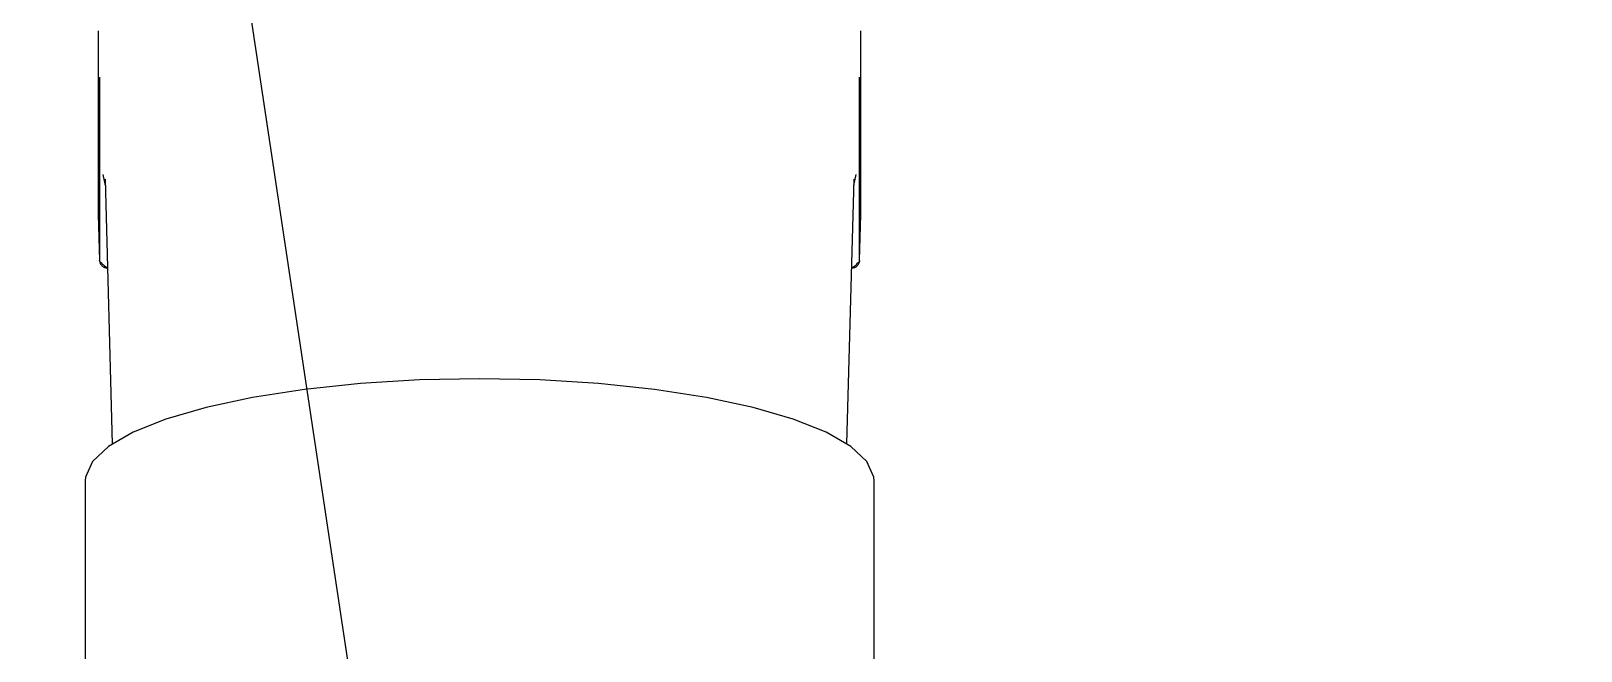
# Model space of a CAD drawing. Extents: x 500 to 100500, y -14500 to 21140.
# Drawn here: x 6375 to 6434, y 8854.3 to 8877.9 of the extents above; entities that cross this region are included whole.
import ezdxf

# ---------------------------------------------------------------- set-up
doc = ezdxf.new("R2010")
doc.units = 0
doc.layers.get('0').update_dxf_attribs({"linetype": 'CONTINUOUS'})
doc.layers.add('D', color=7, linetype='CONTINUOUS')

# ---------------------------------------------------------------- blocks, each defined once
blk = doc.blocks.new('KJVision F')
at = {"color": 2}
blk.add_line((8264.621, -71007.137, -10.475), (8464.621, -72337.137, -10.475), dxfattribs=at)
blk = doc.blocks.new('KJG24hsdg')
at = {"color": 1, "linetype": 'Continuous', "lineweight": 25}
for p, q in [((-18064.919, -19366.373), (-18064.919, -19372.319)), ((-18035.919, -19372.319), (-18035.919, -19366.373)), ((-18064.872, -19368.132), (-18064.872, -19375.108)), ((-18035.967, -19375.108), (-18035.967, -19368.132)), ((-18064.746, -19371.842), (-18064.655, -19372.259)), ((-18064.661, -19372.019), (-18064.389, -19382.073)), ((-18036.45, -19382.073), (-18036.177, -19372.019)), ((-18036.184, -19372.259), (-18036.093, -19371.842)), ((-18064.919, -19372.319), (-18064.919, -19373.362)), ((-18035.919, -19373.362), (-18035.919, -19372.319)), ((-18064.919, -19373.362), (-18064.872, -19375.108)), ((-18035.967, -19375.108), (-18035.919, -19373.362)), ((-18065.419, -19383.487), (-18065.419, -19415.4)), ((-18035.419, -19415.4), (-18035.419, -19383.487))]:
    blk.add_line(p, q, dxfattribs=at)
at = {"color": 1, "linetype": 'Continuous', "lineweight": 25, "flags": 128}
for points in [[(-18050.419, -19379.605), (-18052.709, -19379.65), (-18054.945, -19379.786), (-18057.075, -19380.008), (-18059.049, -19380.312), (-18060.821, -19380.69), (-18062.349, -19381.134), (-18063.597, -19381.632), (-18064.537, -19382.175), (-18065.145, -19382.748), (-18065.408, -19383.338), (-18065.419, -19383.487)], [(-18035.419, -19383.487), (-18035.43, -19383.338), (-18035.694, -19382.748), (-18036.302, -19382.175), (-18037.242, -19381.632), (-18038.49, -19381.134), (-18040.018, -19380.69), (-18041.79, -19380.312), (-18043.764, -19380.008), (-18045.894, -19379.786), (-18048.13, -19379.65), (-18050.419, -19379.605)]]:
    blk.add_lwpolyline(points, dxfattribs=at)
at = {"color": 1, "linetype": 'Continuous', "lineweight": 25}
for points in [[(-18064.872, -19375.108), (-18064.867, -19375.145), (-18064.856, -19375.219), (-18064.786, -19375.313), (-18064.688, -19375.377), (-18064.611, -19375.386), (-18064.572, -19375.39)], [(-18036.267, -19375.39), (-18036.228, -19375.386), (-18036.151, -19375.377), (-18036.053, -19375.313), (-18035.983, -19375.219), (-18035.972, -19375.145), (-18035.967, -19375.108)]]:
    blk.add_open_spline(points, degree=3, dxfattribs=at)
for points, knots in [([(-18064.779, -19375.208), (-18064.795, -19375.202), (-18064.864, -19375.172), (-18064.869, -19375.136), (-18064.872, -19375.108)], [0, 0, 0, 0, 0.233187, 1, 1, 1, 1]), ([(-18064.793, -19375.207), (-18064.75, -19375.255), (-18064.695, -19375.317), (-18064.592, -19375.364), (-18064.571, -19375.374)], [0, 0, 0, 0, 0.7895767, 1, 1, 1, 1]), ([(-18036.268, -19375.375), (-18036.246, -19375.365), (-18036.142, -19375.317), (-18036.088, -19375.256), (-18036.045, -19375.207)], [0, 0, 0, 0, 0.211831, 1, 1, 1, 1]), ([(-18035.967, -19375.108), (-18035.97, -19375.136), (-18035.975, -19375.172), (-18036.045, -19375.202), (-18036.061, -19375.209)], [0, 0, 0, 0, 0.762689, 1, 1, 1, 1])]:
    blk.add_open_spline(points, degree=3, knots=knots, dxfattribs=at)

msp = doc.modelspace()

# ---------------------------------------------------------------- block references
msp.add_blockref('KJVision F', (-1948.54, 80333.098))
at = {"layer": 'D'}
msp.add_blockref('KJG24hsdg', (24442.502, 28244.235, -10.475), dxfattribs=at)

doc.saveas('drawing.dxf')
